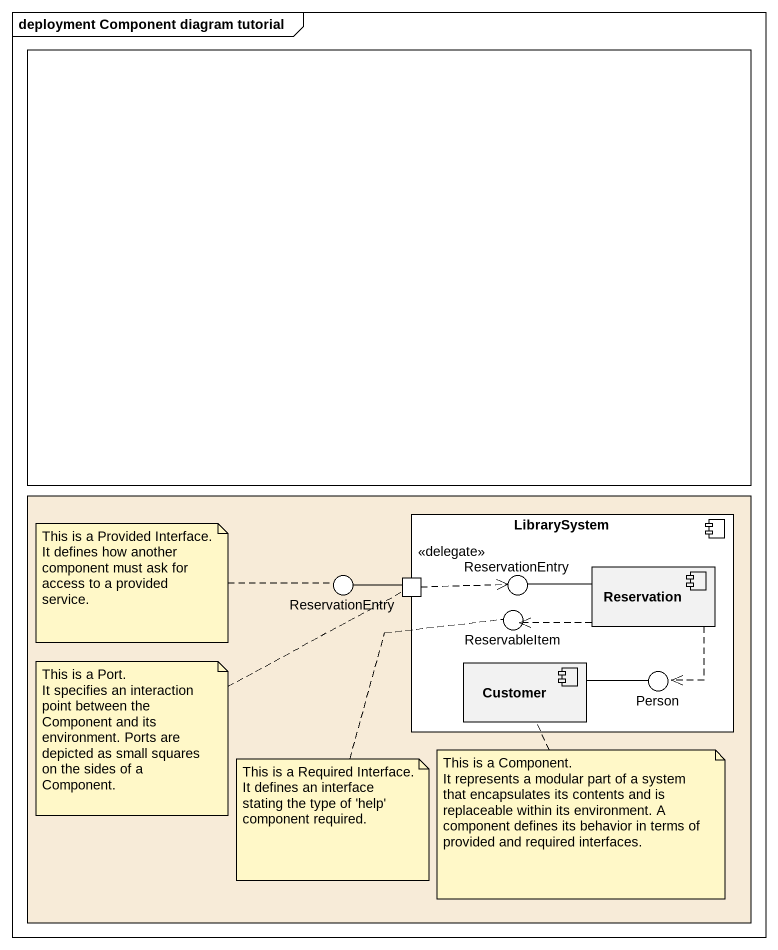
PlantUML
@startuml
mainframe deployment Component diagram tutorial
rectangle " " as rectangle1
rectangle " " as rectangle2 #F7EBD8 {
  component LibrarySystem {
    component Reservation
    port " " as port1
    component Customer
  }
}
() ReservationEntry
() ReservableItem
() "ReservationEntry" as ReservationEntry_2
() "Person" as Person_
rectangle2 -up- ReservationEntry
LibrarySystem -left- ReservableItem
LibrarySystem -up- ReservationEntry_2
LibrarySystem -- Person_
Reservation .left.> ReservableItem
Reservation -left- ReservationEntry_2
Reservation ..> Person_
port1 -left- ReservationEntry
port1 .right.> ReservationEntry_2 : <<delegate>>
Customer -right- Person_
note left of ReservationEntry
  This is a Provided Interface.
  It defines how another component must ask for access to a provided service.
end note
note as N2
  This is a Port.
  It specifies an interaction point between the Component and its environment. Ports are depicted as small squares on the sides of a Component.
end note
N2 .. port1
note bottom of ReservableItem
  This is a Required Interface.
  It defines an interface stating the type of 'help' component required.
end note
note bottom of Customer
  This is a Component.
  It represents a modular part of a system that encapsulates its contents and is replaceable within its environment. A component defines its behavior in terms of provided and required interfaces.
end note
@enduml
